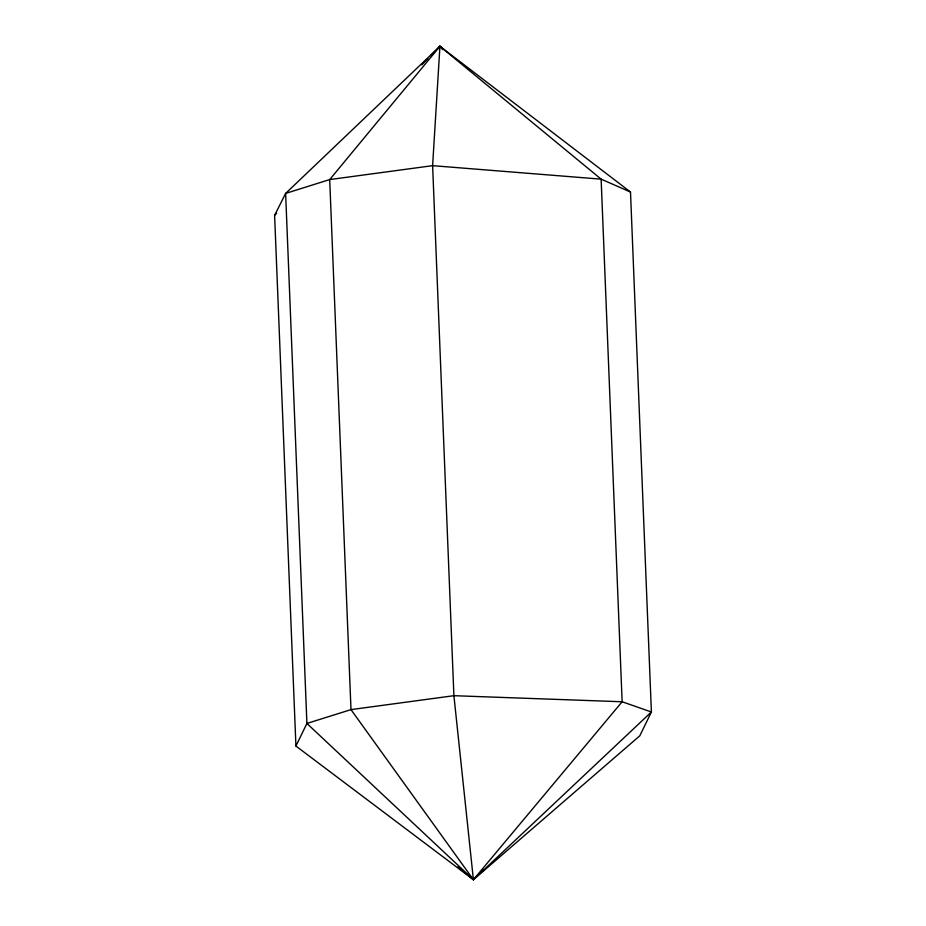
<?xml version="1.0" encoding="UTF-8"?>
<svg xmlns="http://www.w3.org/2000/svg" width="926" height="926" viewBox="0 0 926 926"><rect width="100%" height="100%" fill="white"/><g stroke="black" fill="none" stroke-linecap="round" stroke-linejoin="round"><path stroke-width="1.39" d="M630.502 192.029L601.136 179.158L439.931 46.3L432.616 165.661L453.902 695.692L473.406 879.7L639.808 735.8L651.395 711.99L630.502 192.029L439.931 46.3L285.625 193.418L274.605 215.353L295.926 746.043L473.406 879.7L651.395 711.99L622.133 701.758L453.902 695.692L350.989 709.617L306.911 723.449L295.926 746.043M438.172 48.592L439.931 46.3L443.16 49.182M442.709 49.599L439.931 46.3L329.702 179.575L285.625 193.418L306.911 723.449L473.406 879.7L478.464 874.584M473.406 879.7L622.133 701.758L601.136 179.158L432.616 165.661L329.702 179.575L350.989 709.617L473.406 879.7L457.826 866.852M274.605 215.353L276.631 213.281M421.793 64.855L427.835 58.674M430.856 55.572L439.931 46.3M481.497 871.516L483.522 869.479"/></g></svg>
